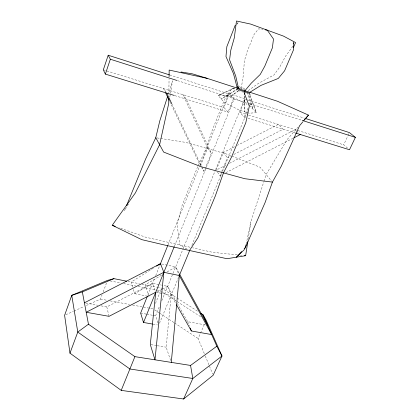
<?xml version="1.0" encoding="UTF-8"?>
<svg xmlns="http://www.w3.org/2000/svg" width="420" height="420" viewBox="0 0 420 420"><rect width="100%" height="100%" fill="white"/><g stroke="black" fill="none" stroke-linecap="round" stroke-linejoin="round"><path stroke-width="0.32" stroke-dasharray="2.1 1.58" d="M244.514 96.159L244.393 111.715L244.235 96.327M168.851 94.28L169.055 78.566M170.667 360.565L166.147 347.172L171.129 295.26L167.674 286.351L162.02 285.217M248.215 239.027L250.892 221.713L263.797 181.813M169.827 96.989L172.573 80.845L168.635 93.188M246.152 244.141L250.892 221.713M263.991 181.204L266.138 174.494L287.196 139.503L297.838 127.307M86.378 305.461L100.495 299.087L102.081 294.866M103.21 291.853L107.289 281.001M147.966 294.84L154.739 277.972M155.694 275.588L159.994 264.884M167.99 244.965L199.736 165.9M199.983 165.291L228.8 93.523L244.771 98.648L245.632 99.514M200.477 165.821L207.659 147.956L182.931 94.668L186.354 99.199L211.365 153.232L204.026 171.36L201.768 167.837M177.534 80.651L233.531 98.511L228.018 112.109L223.934 107.457L229.315 94.07L170.006 75.044M174.521 245.973L234.066 99.073L228.8 93.523M241.232 88.379L243.238 75.836L244.398 60.9L247.081 51.786L254 34.582L258.552 28.817L262.92 29.495M155.442 303.502L161.291 289.249M125.228 208.798L124.493 210.604L128.909 203.432M157.941 322.828L155.573 315.814L159.558 306.112M161.805 300.652L215.371 170.231M215.623 169.622L244.771 98.648M234.512 146.79L223.424 152.455L216.164 170.121L226.039 165.065M245.464 117.516L244.214 117.127L239.878 112.429L245.317 99.199L247.191 99.797M217.539 172.142L219.949 175.681L221.434 172.1M221.681 171.502L227.378 157.763L230.864 155.978M244.214 117.127L248.33 107.195M159.479 323.348L178.568 277.321M191.861 245.275L222.233 172.048M222.484 171.444L247.338 111.526M249.847 105.473L250.352 104.265L248.887 102.795M204.293 353.582L198.14 338.536L204.629 323.82M347.555 148.103L343.675 144.8L347.797 136.08M348.07 135.503L349.167 133.177M292.908 46.205L285.668 56.044L279.741 67.064L273.982 74.928L258.253 83.496L248.068 90.715L247.228 89.912M236.612 24.602L238.219 22.743M236.612 23.971L238.487 22.223M238.639 90.379L230.328 96.784L238.775 90.736M238.014 88.405L221.219 98.989L237.668 89.261M153.269 268.202L131.119 282.067L133.182 288.787M161.527 275.226L145.131 284.855L149.042 296.447M167.176 271.903L175.655 266.926L179.104 273.221M133.366 289.401L134.678 293.68L152.586 283.322L161.39 285.091M156.949 292.163L162.031 289.411M162.593 289.102L167.674 286.351L176.053 301.166M101.036 305.849L106.796 306.905L152.586 283.322L155.337 291.055M233.772 154.492L283.195 129.208L278.292 124.409L237.431 145.294M229.525 163.28L295.187 129.68L296.121 130.557M219.949 175.681L222.28 174.489M225.776 172.699L292.766 138.401M233.452 88.211L218.132 95.55L224.39 102.527L239.421 110.156L249.333 113.264L256.347 112.586L250.278 95.629M65.782 314.753L73.432 311.304M74.02 311.036L84.021 306.521M234.859 88.174L218.132 95.55L225.603 95.277L235.027 98.285L247.044 104.317M237.284 254.851L212.861 252.373L192.507 247.779M240.497 255.176L241.784 255.308M238.103 89.313L231.866 88.373L224.595 99.445L211.759 131.492L206.273 148.244L197.405 167.312L181.734 206.441L177.077 224.648L179.891 244.934L187.204 249.254M157.059 137.912L185.777 142.401L226.296 153.951L260.137 167.234L271.64 181.151M150.922 344.642L156.634 345.592M157.269 345.697L166.147 347.172M153.022 324.151L157.458 324.938M85.691 303.046L97.839 305.267M140.637 313.084L146.239 314.108M146.858 314.223L152.46 315.247M153.085 315.362L155.573 315.814M177.34 303.445L187.651 321.678L205.039 324.854M100.495 299.087L106.927 300.284M110.145 300.883L129.439 304.479M132.657 305.078L153.237 308.915M134.678 293.68L146.543 295.969M156.403 292.373L162.167 293.501M162.808 293.627L171.129 295.26L175.954 303.76M110.072 280.906L120.944 283.048M123.501 283.553L135.655 285.952M138.212 286.456L156.755 290.115M157.395 290.241L160.592 290.871M127.948 281.437L139.429 283.721M141.981 284.23L156.65 287.149M157.29 287.275L161.753 288.162L176.568 297.685M161.737 263.965L175.655 266.926L178.826 274.381M189.966 247.207L145.64 237.206L118.913 227.661M174.699 95.587L228.018 112.109M247.973 118.293L294.971 132.857M103.32 69.841L223.934 107.457M239.878 112.429L248.01 114.965M248.635 115.159L343.675 144.8M249.779 103.693L301.649 120.23M234.066 99.073L248.54 103.688M249.144 103.882L250.352 104.265M247.81 100.002L304.553 118.198M243.584 92.279L239.305 90.893L238.077 89.67M244.198 92.479L248.456 93.86M240.025 87.985L244.839 89.555M239.159 86.74L245.185 88.709M177.114 298.043L197.967 311.446M161.695 291.58L201.243 317.095M154.88 309.997L159.259 312.889M159.81 313.246L174.048 322.639M174.594 323.001L198.14 338.536M296.588 130.998L298.463 132.762M249.333 105.467L256.347 112.586L249.533 95.251M223.424 152.455L227.378 157.763M207.659 147.956L211.365 153.232M166.036 92.122L163.627 88.646L165.034 91.592M169.816 101.609L200.193 165.233M171.77 103.703L201.5 166.068M201.784 166.656L204.026 171.36M205.28 355.992L212.662 374.052M187.651 321.678L189.278 325.742M247.37 92.411L252.793 108.974L248.441 94.054M106.796 306.905L109.027 316.328"/><path stroke-width="0.63" d="M244.529 94.217L244.897 90.767L251.244 83.197L260.243 74.44L264.815 66.124L272.396 47.817L273.483 39.034L267.283 30.172L265.414 29.883M168.798 98.207L168.73 103.446L159.616 144.716L135.361 192.948L112.235 225.272L141.682 239.621L165.128 245.144L226.984 258.715L245.637 255.701L247.821 241.595M169.082 76.603L169.166 70.056L207.197 78.367L238.355 88.515M293.265 43.717L293.344 42.488L293.632 49.55L284.603 70.802L278.292 78.435L260.972 85.391L249.764 92.348L240.004 89.171L236.744 85.948L233.452 73.552L225.976 56.537L226.837 46.678L235.21 25.284M171.281 362.392L179.314 275.531L163.842 272.307L86.2 312.27L109.027 316.328L155.762 292.246L150.292 344.536L154.98 359.819L163.842 272.307L160.472 263.697L84.41 302.815M246.015 244.781L245.474 247.349L244.031 249.926L236.471 257.182L241.616 251.559M126.462 205.795L145.661 158.933L155.778 137.713L159.773 120.965L167.648 96.275M169.381 74.844L108.197 55.225L103.32 69.841L105.357 74.099L174.195 95.429M105.357 74.099L110.345 59.225L108.197 55.225M302.815 121.868L299.576 125.732L281.232 166.268L272.423 182.102L265.083 202.587L245.474 247.349L244.188 248.75M200.713 313.21L202.907 314.622L206.189 320.287L221.986 356.034L213.155 375.254L183.619 399L121.212 390.38L69.977 353.162L77.779 332.052L71.752 295.349L107.515 280.397L113.915 278.644L126.672 281.185M147.472 296.058L140.637 313.084L143.514 322.46L152.387 324.035M160.172 264.432L167.743 245.574M113.915 278.644L82.346 291.905L88.468 324.219L134.909 356.648L121.212 390.38M238.014 88.405L238.361 87.549L235.694 75.994L229.572 59.792L230.827 50.101L234.318 37.826L236.471 21L250.672 24.087L283.568 36.141L295.575 42.578L293.438 47.544M143.514 322.46L174.274 246.582M179.062 276.145L189.604 250.724M183.619 399L192.817 378.478L221.986 356.034L216.825 346.238L202.907 314.622M305.177 118.398L349.445 132.594L355.394 137.372L349.493 149.751L295.596 133.051M189.452 250.583L197.888 237.83L215.35 195.893L223.461 172.867L231.394 157.353L245.795 122.766L249.333 106.166L244.482 93.639M303.623 120.902L308.48 115.112L277.531 101.278L249.911 92.279M304.652 119.501L308.48 115.112M88.468 324.219L77.779 332.052L129.943 369.007L192.817 378.478L190.554 365.437L216.825 346.238M156.592 266.123L160.472 263.697M293.927 137.802L300.337 134.521M82.346 291.905L71.752 295.349L64.606 315.284L69.977 353.162M244.356 255.57L245.637 255.701M272.423 182.102L244.907 178.731L201.464 166.85L163.643 152.072L155.778 137.713M134.909 356.648L190.554 365.437M180.994 71.988L192.371 73.841L207.197 78.367M176.594 304.894L191.378 330.971L211.691 334.582L179.314 275.531M110.345 59.225L176.915 80.456M302.274 120.43L355.394 137.372M112.235 225.272L115.269 226.359M236.397 86.798L239.657 90.032L249.412 93.203L250.063 95.02M179.413 273.793L207.617 325.327M165.596 92.773L169.25 100.433M166.724 93.114L171.77 103.703M190.213 328.067L191.378 330.971"/></g></svg>
